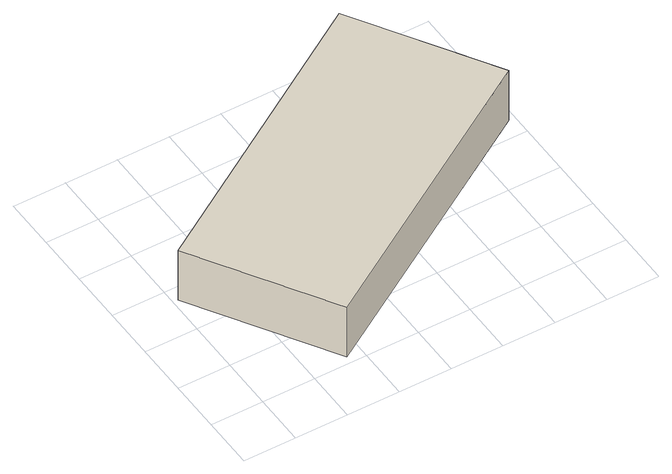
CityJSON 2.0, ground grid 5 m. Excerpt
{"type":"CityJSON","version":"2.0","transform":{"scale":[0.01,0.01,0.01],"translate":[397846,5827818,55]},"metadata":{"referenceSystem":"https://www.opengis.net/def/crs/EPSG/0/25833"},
"CityObjects":{
"building1":{"type":"Building","attributes":{"Gemeindeschluessel":"11000011","BezugspunktDach":"2200","function":"31001_2520","measuredHeight":7.26,"storeysAboveGround":1},"address":[{"country":"Germany","locality":"Berlin","thoroughfareNumber":"20 (4)","thoroughfareName":"Bundesstraße 2"}],"geometry":[{"type":"Solid","lod":"1","boundaries":[[[[0,1,2,3]],[[4,5,6,7]],[[4,7,3,2]],[[5,4,2,1]],[[6,5,1,0]],[[7,6,0,3]]]]}]}
},
"vertices":[
[856,68,598],[3438,1684,598],[2628,2984,598],[48,1364,598],[2628,2984,29],[3438,1684,29],[856,68,29],[48,1364,29]
]}
